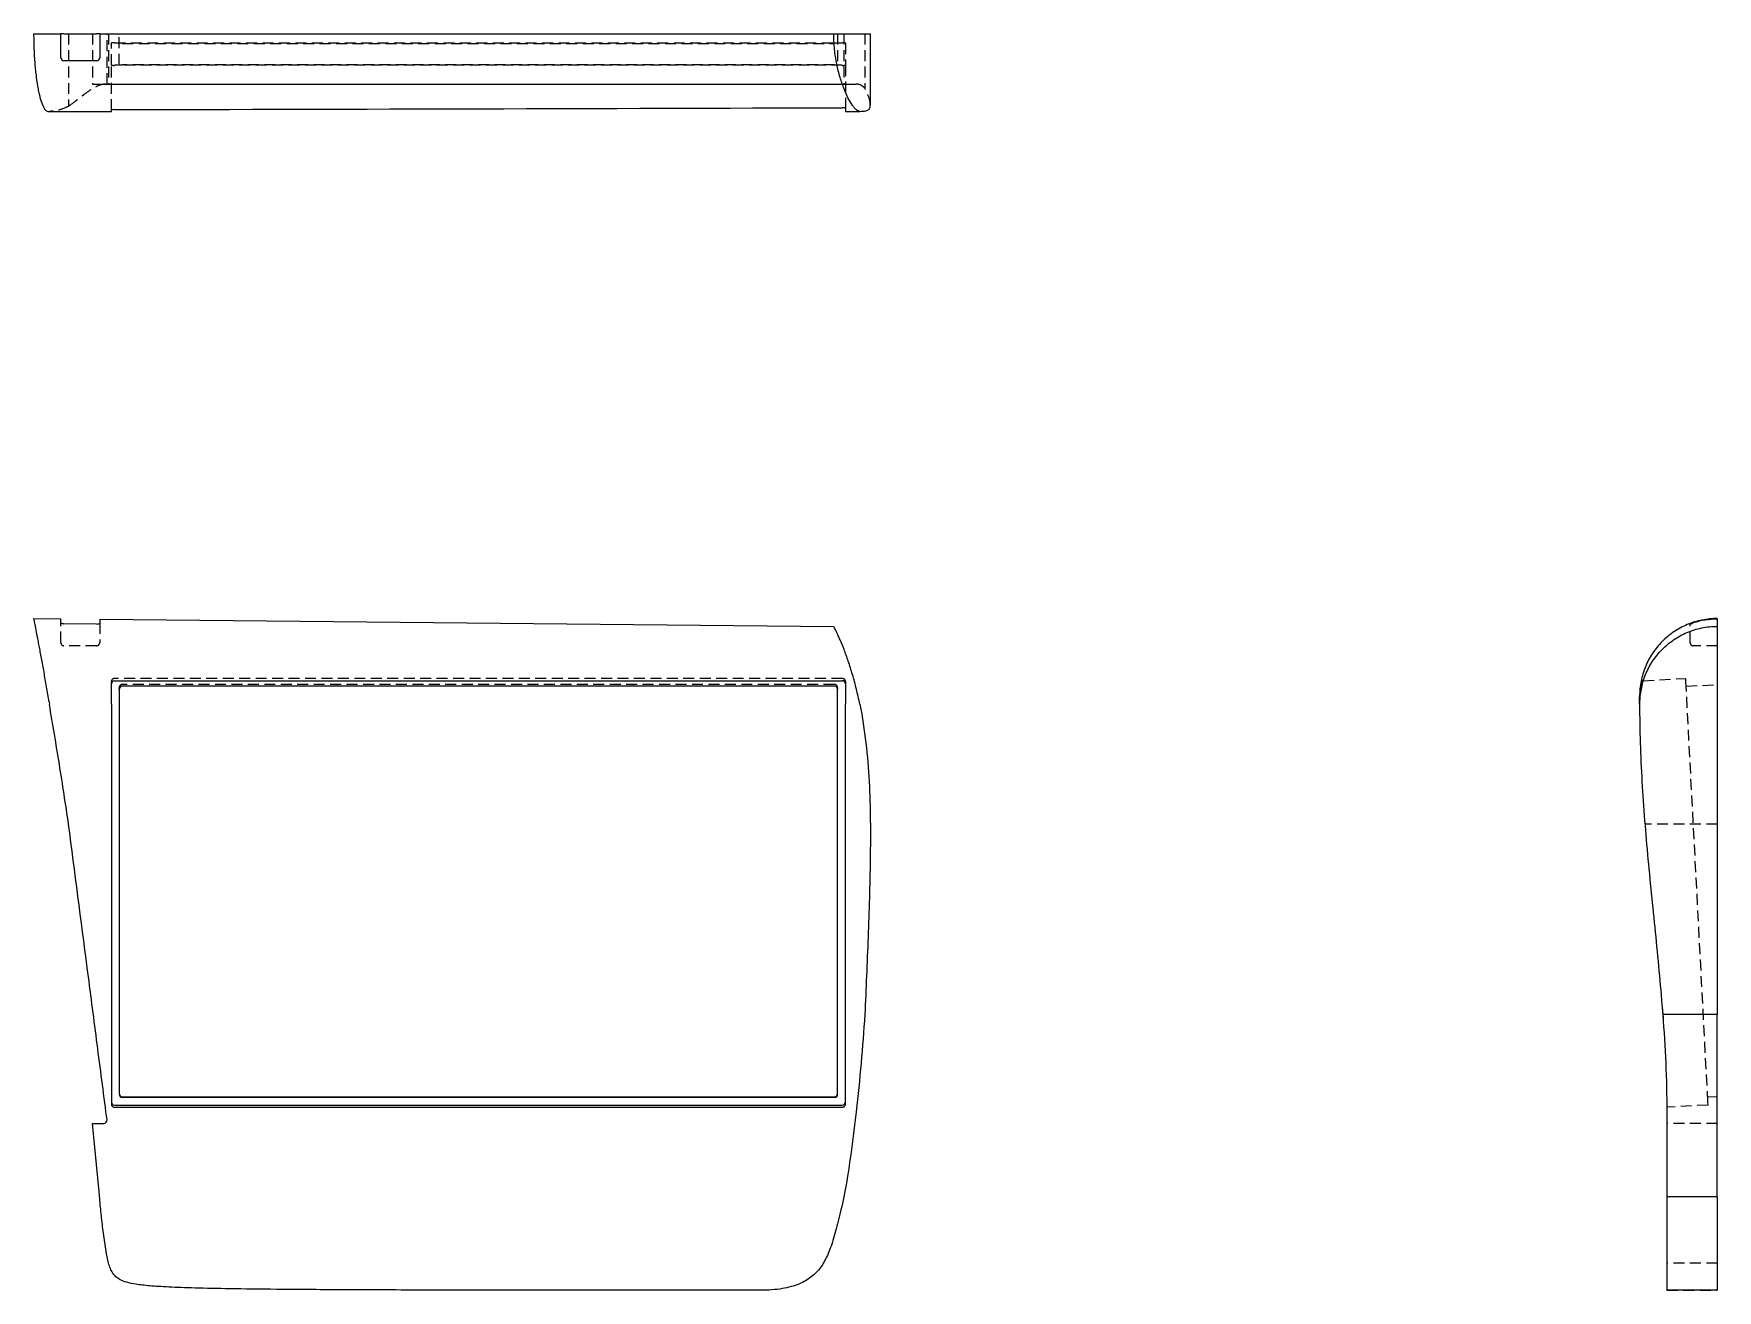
# Model space of a CAD drawing. Header units: millimetres. Extents: x 34 to 229, y 18 to 164.
import ezdxf

# ---------------------------------------------------------------- set-up
doc = ezdxf.new("R2010")
doc.units = ezdxf.units.MM
doc.linetypes.add('HIDDEN', pattern=[1.905, 1.27, -0.635])

msp = doc.modelspace()

# ---------------------------------------------------------------- linework, layer by layer
at = {"color": 7, "linetype": 'Continuous', "lineweight": 25}
for p, q in [((33.5, 163.5), (36.65, 163.5)), ((36.65, 160.71), (36.65, 163.5)), ((37.01, 163.5), (36.65, 163.5)), ((37.01, 163.5), (40.79, 163.5)), ((41.15, 163.5), (40.79, 163.5)), ((41.15, 163.5), (41.15, 160.71)), ((41.15, 163.5), (126.17, 163.5)), ((40.79, 160.35), (37.01, 160.35)), ((35.16, 154.5), (42.5, 154.5)), ((42.5, 154.5), (42.5, 154.63)), ((127.52, 154.82), (127.52, 154.5)), ((127.52, 154.5), (129.19, 154.5)), ((33.5, 95.75), (36.65, 95.72)), ((36.65, 95.28), (36.65, 95.72)), ((41.15, 95.68), (41.15, 95.23)), ((41.15, 95.68), (126.17, 94.84)), ((228.5, 95.75), (228.5, 95.72)), ((228.5, 95.72), (228.5, 95.68)), ((228.5, 95.68), (228.5, 94.84)), ((40.79, 95.11), (37.01, 95.15)), ((225.35, 95.11), (225.35, 95.15)), ((42.5, 86.67), (42.5, 88.17)), ((126.26, 87.91), (43.76, 87.91)), ((127.52, 88.18), (127.52, 85.83)), ((42.5, 85.82), (42.5, 86.67)), ((43.4, 87.55), (43.4, 40.65)), ((126.62, 40.65), (126.62, 87.55)), ((127.52, 85.83), (127.52, 85.82)), ((219.5, 86.74), (219.5, 86.67)), ((219.5, 85.83), (219.5, 86.67)), ((219.5, 85.83), (219.5, 85.82)), ((222.11, 50.65), (222.21, 49.44)), ((228.5, 49.87), (222.18, 49.87)), ((42.86, 39.39), (127.16, 39.39)), ((42.86, 39.14), (127.16, 39.14)), ((43.76, 40.35), (126.26, 40.35)), ((43.76, 40.29), (126.26, 40.29)), ((41.09, 29.32), (40.31, 37.27)), ((40.31, 37.27), (41.64, 37.27)), ((42, 37.68), (41.88, 38.62)), ((228.5, 28.76), (222.65, 28.76)), ((228.5, 17.93), (222.65, 17.93))]:
    msp.add_line(p, q, dxfattribs=at)
at = {"color": 7, "linetype": 'HIDDEN', "lineweight": 18}
for p, q in [((37.55, 163.5), (37.55, 155.11)), ((40.31, 163.5), (40.31, 157.65)), ((42, 157.65), (42, 163.5)), ((42.17, 163.5), (42.17, 157.65)), ((42.5, 159.86), (42.5, 162.41)), ((42.86, 162.43), (127.16, 162.43)), ((43.4, 159.91), (43.4, 163.5)), ((43.76, 162.38), (126.26, 162.38)), ((126.62, 163.5), (126.62, 159.91)), ((127.35, 163.5), (127.35, 157.65)), ((127.52, 162.41), (127.52, 159.86)), ((129.77, 163.5), (129.77, 157.18)), ((42.5, 154.63), (42.5, 159.86)), ((127.16, 159.84), (42.86, 159.84)), ((126.26, 159.89), (43.76, 159.89)), ((127.52, 159.86), (127.52, 154.82)), ((40.31, 157.65), (41.64, 157.65)), ((41.64, 157.65), (41.88, 157.65)), ((41.88, 157.65), (128.76, 157.65)), ((42.86, 157.65), (127.16, 157.65)), ((36.65, 92.96), (36.65, 95.28)), ((41.15, 95.23), (41.15, 92.96)), ((225.35, 92.96), (225.35, 95.11)), ((40.79, 92.6), (37.01, 92.6)), ((228.5, 92.6), (225.71, 92.6)), ((42.5, 88.17), (42.5, 88.45)), ((127.16, 88.81), (42.86, 88.81)), ((126.26, 88.1), (43.76, 88.1)), ((127.52, 88.45), (127.52, 88.18)), ((219.92, 88.55), (224.84, 88.81)), ((224.86, 88.45), (224.84, 88.81)), ((227.41, 39.75), (224.86, 88.45)), ((224.89, 87.91), (228.5, 88.1)), ((43.4, 87.55), (43.4, 87.74)), ((126.62, 87.74), (126.62, 87.55)), ((228.5, 71.91), (220.11, 71.91)), ((222.64, 39.98), (222.65, 39.5)), ((227.43, 39.39), (222.65, 39.14)), ((228.5, 40.35), (227.38, 40.29)), ((227.43, 39.39), (227.41, 39.75)), ((228.5, 37.27), (222.65, 37.27)), ((228.5, 21.08), (222.65, 21.08))]:
    msp.add_line(p, q, dxfattribs=at)
for centre, radius, start, end in [((42.77, 160.7), 1.74, 87.0366, 98.9552), ((43.67, 160.65), 1.74, 87.0366, 98.9552), ((126.35, 160.65), 1.74, 81.0448, 92.9634), ((127.25, 160.7), 1.74, 81.0448, 92.9634), ((43.67, 161.62), 1.74, 261.0448, 272.9634), ((126.35, 161.62), 1.74, 267.0366, 278.9552), ((42.77, 161.57), 1.74, 261.0448, 272.9634), ((127.25, 161.57), 1.74, 267.0366, 278.9552), ((37.01, 92.96), 0.36, 180, 270), ((40.79, 92.96), 0.36, 270, 0), ((225.71, 92.96), 0.36, 180, 270), ((42.86, 88.45), 0.36, 89.9607, 179.9607), ((127.16, 88.45), 0.36, 0.0393, 90.0393)]:
    msp.add_arc(centre, radius, start, end, dxfattribs=at)
at = {"color": 7, "linetype": 'Continuous', "lineweight": 25}
for centre, start, end in [((43.76, 87.55), 89.9607, 179.9607), ((126.26, 87.55), 0.0393, 90.0393), ((42.86, 39.75), 180.0393, 270.0393), ((43.76, 40.65), 180.0393, 270.0393), ((126.26, 40.65), 269.9607, 359.9607), ((127.16, 39.75), 269.9607, 359.9607), ((41.64, 37.63), 270, 7.3996)]:
    msp.add_arc(centre, 0.36, start, end, dxfattribs=at)
for centre, major_axis, ratio, start_param, end_param in [((228.5, 86.72), (0, 9), 0.999952, 0, 0.315193), ((228.5, 86.68), (0, 9), 0.999952, 0, 0.315193), ((228.5, 85.83), (0, 9), 0.999952, 1.306839, 1.570796), ((228.5, 86.67), (0, 9), 0.999952, 1.402467, 1.570796), ((43.76, 40.71), (0, -0.36), 0.99863, 4.712389, 6.283185), ((126.26, 40.71), (0, -0.36), 0.99863, 0, 1.570796)]:
    msp.add_ellipse(centre, major_axis=major_axis, ratio=ratio, start_param=start_param, end_param=end_param, dxfattribs=at)
at = {"color": 7, "linetype": 'HIDDEN', "lineweight": 18}
for centre, start_param, end_param in [((43.76, 87.74), 0, 1.570796), ((126.26, 87.74), 4.712389, 6.283185)]:
    msp.add_ellipse(centre, major_axis=(0, 0.36), ratio=0.99863, start_param=start_param, end_param=end_param, dxfattribs=at)
at = {"color": 7, "linetype": 'Continuous', "lineweight": 25}
for points, knots in [([(33.5, 163.5), (33.5, 162.9), (33.52, 162.31), (33.55, 161.43), (33.56, 161.14), (33.6, 160.57), (33.62, 160.3), (33.68, 159.48), (33.74, 158.96), (33.86, 157.97), (33.93, 157.52), (34.05, 156.9), (34.09, 156.71), (34.18, 156.34), (34.22, 156.16), (34.36, 155.67), (34.45, 155.4), (34.6, 155.07), (34.65, 154.97), (34.75, 154.8), (34.8, 154.73), (34.95, 154.56), (35.06, 154.5), (35.16, 154.5)], [0, 0, 0, 0, 0.125, 0.125, 0.1875, 0.1875, 0.25, 0.25, 0.375, 0.375, 0.5, 0.5, 0.5625, 0.5625, 0.625, 0.625, 0.75, 0.75, 0.8125, 0.8125, 0.875, 0.875, 1, 1, 1, 1]), ([(129.19, 154.5), (129.06, 154.5), (128.93, 154.56), (128.72, 154.73), (128.65, 154.8), (128.5, 154.97), (128.42, 155.07), (128.18, 155.41), (128.02, 155.68), (127.69, 156.32), (127.52, 156.69), (127.2, 157.5), (127.05, 157.95), (126.83, 158.67), (126.76, 158.93), (126.63, 159.45), (126.57, 159.71), (126.41, 160.53), (126.32, 161.1), (126.23, 161.99), (126.21, 162.29), (126.18, 162.89), (126.17, 163.2), (126.17, 163.5)], [0, 0, 0, 0, 0.125, 0.125, 0.1875, 0.1875, 0.25, 0.25, 0.375, 0.375, 0.5, 0.5, 0.625, 0.625, 0.6875, 0.6875, 0.75, 0.75, 0.875, 0.875, 0.9375, 0.9375, 1, 1, 1, 1]), ([(126.17, 163.5), (126.6, 163.5), (127.46, 163.5), (128.4, 163.5), (129.13, 163.5), (129.65, 163.5), (130.02, 163.5), (130.25, 163.5), (130.37, 163.5), (130.42, 163.5), (130.41, 163.5), (130.41, 163.5)], [0, 0, 0, 0, 0.123359, 0.24496, 0.365588, 0.485812, 0.606085, 0.726823, 0.848475, 0.971575, 1, 1, 1, 1]), ([(130.41, 155.23), (130.41, 155.73), (130.41, 156.99), (130.41, 159), (130.41, 161.26), (130.41, 162.75), (130.41, 163.5)], [0, 0, 0, 0, 0.185199, 0.456384, 0.727738, 1, 1, 1, 1]), ([(36.65, 160.71), (36.65, 160.62), (36.69, 160.53), (36.82, 160.39), (36.91, 160.35), (37.01, 160.35)], [0, 0, 0, 0, 0.5, 0.5, 1, 1, 1, 1]), ([(40.79, 160.35), (40.89, 160.35), (40.98, 160.39), (41.11, 160.53), (41.15, 160.62), (41.15, 160.71)], [0, 0, 0, 0, 0.5, 0.5, 1, 1, 1, 1]), ([(42.86, 154.7), (42.76, 154.7), (42.67, 154.69), (42.54, 154.67), (42.5, 154.65), (42.5, 154.63)], [0, 0, 0, 0, 0.5, 0.5, 1, 1, 1, 1]), ([(127.52, 154.82), (127.52, 154.84), (127.48, 154.87), (127.35, 154.91), (127.26, 154.92), (127.16, 154.92)], [0, 0, 0, 0, 0.5, 0.5, 1, 1, 1, 1]), ([(129.19, 154.5), (129.32, 154.51), (129.6, 154.51), (130, 154.58), (130.29, 154.76), (130.41, 154.99), (130.4, 155.18), (130.4, 155.23)], [0, 0, 0, 0, 0.147717, 0.295447, 0.592819, 0.893745, 1, 1, 1, 1]), ([(33.5, 95.75), (33.5, 95.75), (33.52, 95.69), (33.55, 95.51), (33.56, 95.44), (33.6, 95.26), (33.62, 95.16), (33.68, 94.82), (33.74, 94.54), (33.86, 93.87), (33.93, 93.5), (34.05, 92.87), (34.09, 92.65), (34.18, 92.2), (34.22, 91.96), (34.36, 91.22), (34.45, 90.71), (34.6, 89.89), (34.65, 89.61), (34.75, 89.05), (34.8, 88.77), (34.95, 87.91), (35.06, 87.33), (35.16, 86.74)], [0, 0, 0, 0, 0.125, 0.125, 0.1875, 0.1875, 0.25, 0.25, 0.375, 0.375, 0.5, 0.5, 0.5625, 0.5625, 0.625, 0.625, 0.75, 0.75, 0.8125, 0.8125, 0.875, 0.875, 1, 1, 1, 1]), ([(228.5, 95.75), (227.9, 95.75), (227.31, 95.69), (226.43, 95.51), (226.14, 95.44), (225.57, 95.26), (225.3, 95.16), (224.48, 94.82), (223.96, 94.54), (222.97, 93.87), (222.52, 93.5), (221.9, 92.87), (221.71, 92.65), (221.34, 92.2), (221.16, 91.96), (220.67, 91.22), (220.4, 90.71), (220.07, 89.89), (219.97, 89.61), (219.8, 89.05), (219.73, 88.77), (219.56, 87.91), (219.5, 87.33), (219.5, 86.74)], [0, 0, 0, 0, 0.125, 0.125, 0.1875, 0.1875, 0.25, 0.25, 0.375, 0.375, 0.5, 0.5, 0.5625, 0.5625, 0.625, 0.625, 0.75, 0.75, 0.8125, 0.8125, 0.875, 0.875, 1, 1, 1, 1]), ([(36.65, 95.28), (36.65, 95.25), (36.69, 95.21), (36.82, 95.16), (36.91, 95.15), (37.01, 95.15)], [0, 0, 0, 0, 0.5, 0.5, 1, 1, 1, 1]), ([(40.79, 95.11), (40.89, 95.11), (40.98, 95.12), (41.11, 95.17), (41.15, 95.2), (41.15, 95.23)], [0, 0, 0, 0, 0.5, 0.5, 1, 1, 1, 1]), ([(129.19, 85.82), (129.06, 86.42), (128.93, 87), (128.72, 87.86), (128.65, 88.15), (128.5, 88.71), (128.42, 88.99), (128.18, 89.8), (128.02, 90.31), (127.69, 91.28), (127.52, 91.74), (127.2, 92.57), (127.05, 92.94), (126.83, 93.44), (126.76, 93.6), (126.63, 93.88), (126.57, 94.01), (126.41, 94.36), (126.32, 94.54), (126.23, 94.72), (126.21, 94.77), (126.18, 94.83), (126.17, 94.84), (126.17, 94.84)], [0, 0, 0, 0, 0.125, 0.125, 0.1875, 0.1875, 0.25, 0.25, 0.375, 0.375, 0.5, 0.5, 0.625, 0.625, 0.6875, 0.6875, 0.75, 0.75, 0.875, 0.875, 0.9375, 0.9375, 1, 1, 1, 1]), ([(219.5, 85.82), (219.5, 86.42), (219.56, 87), (219.73, 87.86), (219.8, 88.15), (219.97, 88.71), (220.07, 88.99), (220.41, 89.8), (220.68, 90.31), (221.32, 91.28), (221.69, 91.74), (222.5, 92.57), (222.95, 92.94), (223.67, 93.44), (223.93, 93.6), (224.45, 93.88), (224.71, 94.01), (225.53, 94.36), (226.1, 94.54), (226.99, 94.72), (227.29, 94.77), (227.89, 94.83), (228.2, 94.84), (228.5, 94.84)], [0, 0, 0, 0, 0.125, 0.125, 0.1875, 0.1875, 0.25, 0.25, 0.375, 0.375, 0.5, 0.5, 0.625, 0.625, 0.6875, 0.6875, 0.75, 0.75, 0.875, 0.875, 0.9375, 0.9375, 1, 1, 1, 1]), ([(225.71, 95.28), (225.62, 95.25), (225.53, 95.21), (225.39, 95.16), (225.35, 95.15), (225.35, 95.15)], [0, 0, 0, 0, 0.5, 0.5, 1, 1, 1, 1]), ([(225.35, 95.11), (225.35, 95.11), (225.39, 95.12), (225.53, 95.17), (225.62, 95.2), (225.71, 95.23)], [0, 0, 0, 0, 0.5, 0.5, 1, 1, 1, 1]), ([(42.86, 88.54), (42.76, 88.54), (42.67, 88.5), (42.54, 88.36), (42.5, 88.27), (42.5, 88.17)], [0, 0, 0, 0, 0.5, 0.5, 1, 1, 1, 1]), ([(127.52, 88.18), (127.52, 88.28), (127.48, 88.37), (127.35, 88.51), (127.26, 88.55), (127.16, 88.55)], [0, 0, 0, 0, 0.5, 0.5, 1, 1, 1, 1]), ([(219.7, 88.54), (219.7, 88.54), (219.69, 88.5), (219.67, 88.36), (219.65, 88.27), (219.63, 88.17)], [0, 0, 0, 0, 0.5, 0.5, 1, 1, 1, 1]), ([(219.82, 88.18), (219.84, 88.28), (219.87, 88.37), (219.91, 88.51), (219.92, 88.55), (219.92, 88.55)], [0, 0, 0, 0, 0.5, 0.5, 1, 1, 1, 1]), ([(37.55, 71.91), (37.21, 74.23), (36.85, 76.55), (36.11, 81.18), (35.72, 83.5), (35.32, 85.82)], [0, 0, 0, 0, 0.5, 0.5, 1, 1, 1, 1]), ([(42.5, 85.82), (42.5, 85.37), (42.5, 84.93), (42.5, 84.48), (42.5, 84.01), (42.5, 83.53), (42.5, 83.05), (42.5, 82.58), (42.5, 82.1), (42.5, 81.63), (42.5, 81.14), (42.5, 80.64), (42.5, 80.15), (42.5, 79.64), (42.5, 79.14), (42.5, 78.63), (42.5, 78.09), (42.5, 77.56), (42.5, 77.03), (42.5, 76.47), (42.5, 75.91), (42.5, 75.36), (42.5, 74.78), (42.5, 74.2), (42.5, 73.63), (42.5, 73.03), (42.5, 72.43), (42.5, 71.83), (42.5, 71.2), (42.5, 70.58), (42.5, 69.95), (42.5, 69.27), (42.5, 68.59), (42.5, 67.91), (42.5, 67.18), (42.5, 66.45), (42.5, 65.73), (42.5, 64.95), (42.5, 64.17), (42.5, 63.39), (42.5, 62.56), (42.5, 61.72), (42.5, 60.89), (42.5, 60.03), (42.5, 59.18), (42.5, 58.33), (42.5, 57.51), (42.5, 56.7), (42.5, 55.89), (42.5, 55.18), (42.5, 54.48), (42.5, 53.77), (42.5, 53.16), (42.5, 52.54), (42.5, 51.93), (42.5, 51.35), (42.5, 50.78), (42.5, 50.2), (42.5, 49.65), (42.5, 49.1), (42.5, 48.56), (42.5, 48.03), (42.5, 47.51), (42.5, 46.99), (42.5, 46.5), (42.5, 46.01), (42.5, 45.52), (42.5, 45.06), (42.5, 44.59), (42.5, 44.13), (42.5, 43.69), (42.5, 43.25), (42.5, 42.82), (42.5, 42.39), (42.5, 41.97), (42.5, 41.55), (42.5, 41.14), (42.5, 40.74), (42.5, 40.33), (42.5, 40.05), (42.5, 39.78), (42.5, 39.5)], [0, 0, 0, 0, 0.31229, 0.31229, 0.31229, 0.646306, 0.646306, 0.646306, 0.978823, 0.978823, 0.978823, 1.321631, 1.321631, 1.321631, 1.676911, 1.676911, 1.676911, 2.047839, 2.047839, 2.047839, 2.435991, 2.435991, 2.435991, 2.837153, 2.837153, 2.837153, 3.253268, 3.253268, 3.253268, 3.688, 3.688, 3.688, 4.162182, 4.162182, 4.162182, 4.669026, 4.669026, 4.669026, 5.211749, 5.211749, 5.211749, 5.795871, 5.795871, 5.795871, 6.397863, 6.397863, 6.397863, 6.973228, 6.973228, 6.973228, 7.476673, 7.476673, 7.476673, 7.917187, 7.917187, 7.917187, 8.334339, 8.334339, 8.334339, 8.734226, 8.734226, 8.734226, 9.117496, 9.117496, 9.117496, 9.480396, 9.480396, 9.480396, 9.827237, 9.827237, 9.827237, 10.156207, 10.156207, 10.156207, 10.477088, 10.477088, 10.477088, 10.787429, 10.787429, 10.787429, 11.000784, 11.000784, 11.000784, 11.000784]), ([(127.52, 39.5), (127.52, 39.9), (127.52, 40.3), (127.52, 40.7), (127.52, 41.12), (127.52, 41.53), (127.52, 41.95), (127.52, 42.38), (127.52, 42.82), (127.52, 43.26), (127.52, 43.72), (127.52, 44.17), (127.52, 44.63), (127.52, 45.12), (127.52, 45.6), (127.52, 46.09), (127.52, 46.6), (127.52, 47.12), (127.52, 47.64), (127.52, 48.18), (127.52, 48.73), (127.52, 49.27), (127.52, 49.85), (127.52, 50.42), (127.52, 51), (127.52, 51.61), (127.52, 52.22), (127.52, 52.84), (127.52, 53.54), (127.52, 54.24), (127.52, 54.94), (127.52, 55.72), (127.52, 56.51), (127.52, 57.3), (127.52, 58.14), (127.52, 58.99), (127.52, 59.84), (127.52, 60.68), (127.52, 61.52), (127.52, 62.36), (127.52, 63.14), (127.52, 63.93), (127.52, 64.71), (127.52, 65.44), (127.52, 66.17), (127.52, 66.9), (127.52, 67.57), (127.52, 68.25), (127.52, 68.93), (127.52, 69.57), (127.52, 70.21), (127.52, 70.85), (127.52, 71.48), (127.52, 72.1), (127.52, 72.73), (127.52, 73.3), (127.52, 73.88), (127.52, 74.45), (127.52, 75.01), (127.52, 75.57), (127.52, 76.12), (127.52, 76.66), (127.52, 77.19), (127.52, 77.72), (127.52, 78.23), (127.52, 78.75), (127.52, 79.26), (127.52, 79.75), (127.52, 80.24), (127.52, 80.74), (127.52, 81.21), (127.52, 81.68), (127.52, 82.15), (127.52, 82.62), (127.52, 83.08), (127.52, 83.54), (127.52, 83.99), (127.52, 84.44), (127.52, 84.89), (127.52, 85.2), (127.52, 85.51), (127.52, 85.82)], [0.167144, 0.167144, 0.167144, 0.167144, 0.449761, 0.449761, 0.449761, 0.739847, 0.739847, 0.739847, 1.043901, 1.043901, 1.043901, 1.359643, 1.359643, 1.359643, 1.690303, 1.690303, 1.690303, 2.040215, 2.040215, 2.040215, 2.406651, 2.406651, 2.406651, 2.789877, 2.789877, 2.789877, 3.195355, 3.195355, 3.195355, 3.655332, 3.655332, 3.655332, 4.167308, 4.167308, 4.167308, 4.716592, 4.716592, 4.716592, 5.258285, 5.258285, 5.258285, 5.759677, 5.759677, 5.759677, 6.22568, 6.22568, 6.22568, 6.659288, 6.659288, 6.659288, 7.067174, 7.067174, 7.067174, 7.466305, 7.466305, 7.466305, 7.833107, 7.833107, 7.833107, 8.188506, 8.188506, 8.188506, 8.529176, 8.529176, 8.529176, 8.856156, 8.856156, 8.856156, 9.172182, 9.172182, 9.172182, 9.475111, 9.475111, 9.475111, 9.771855, 9.771855, 9.771855, 10.060291, 10.060291, 10.060291, 10.260224, 10.260224, 10.260224, 10.260224]), ([(129.19, 85.82), (129.49, 84.33), (129.71, 82.84), (130.06, 79.85), (130.18, 78.36), (130.42, 73.87), (130.43, 70.87), (130.35, 64.86), (130.25, 61.87), (130.03, 55.87), (129.9, 52.87), (129.77, 49.87)], [0, 0, 0, 0, 0.125, 0.125, 0.25, 0.25, 0.5, 0.5, 0.75, 0.75, 1, 1, 1, 1]), ([(219.5, 85.82), (219.5, 84.33), (219.53, 82.84), (219.62, 79.85), (219.69, 78.36), (219.94, 73.87), (220.19, 70.87), (220.75, 64.86), (221.06, 61.87), (221.66, 55.87), (221.95, 52.87), (222.18, 49.87)], [0, 0, 0, 0, 0.125, 0.125, 0.25, 0.25, 0.5, 0.5, 0.75, 0.75, 1, 1, 1, 1]), ([(41.88, 38.62), (41.51, 41.41), (41.15, 44.19), (40.43, 49.74), (40.07, 52.51), (38.99, 60.83), (38.27, 66.36), (37.55, 71.91)], [0, 0, 0, 0, 0.25, 0.25, 0.5, 0.5, 1, 1, 1, 1]), ([(129.77, 49.87), (129.64, 47.99), (129.5, 46.12), (129.16, 42.37), (128.97, 40.49), (128.76, 38.62)], [0, 0, 0, 0, 0.5, 0.5, 1, 1, 1, 1]), ([(222.18, 49.87), (222.32, 47.99), (222.44, 46.12), (222.61, 42.37), (222.65, 40.49), (222.65, 38.62)], [0, 0, 0, 0, 0.5, 0.5, 1, 1, 1, 1]), ([(228.5, 28.76), (228.5, 30.43), (228.5, 32.14), (228.5, 35.61), (228.5, 37.37), (228.5, 40.92), (228.5, 42.71), (228.5, 46.29), (228.5, 48.08), (228.5, 49.87)], [0, 0, 0, 0, 0.25, 0.25, 0.5, 0.5, 0.75, 0.75, 1, 1, 1, 1]), ([(42.5, 39.5), (42.5, 39.47), (42.5, 39.44), (42.52, 39.37), (42.54, 39.33), (42.59, 39.26), (42.62, 39.23), (42.68, 39.19), (42.72, 39.17), (42.78, 39.15), (42.8, 39.15), (42.84, 39.14), (42.85, 39.14), (42.86, 39.14)], [-0.2975094, -0.2975094, -0.2975094, -0.2975094, -0.2781215, -0.2781215, -0.2489262, -0.2489262, -0.2211098, -0.2211098, -0.1957775, -0.1957775, -0.178913, -0.178913, -0.1714917, -0.1714917, -0.1714917, -0.1714917]), ([(127.16, 39.14), (127.17, 39.14), (127.17, 39.14), (127.21, 39.14), (127.23, 39.15), (127.29, 39.16), (127.32, 39.18), (127.39, 39.22), (127.42, 39.25), (127.48, 39.33), (127.5, 39.37), (127.52, 39.44), (127.52, 39.47), (127.52, 39.5)], [-0.2728494, -0.2728494, -0.2728494, -0.2728494, -0.2679654, -0.2679654, -0.2517828, -0.2517828, -0.2290153, -0.2290153, -0.1977988, -0.1977988, -0.1660842, -0.1660842, -0.1468008, -0.1468008, -0.1468008, -0.1468008]), ([(128.76, 38.62), (128.57, 36.94), (128.36, 35.27), (127.9, 31.97), (127.64, 30.35), (127.35, 28.76)], [0, 0, 0, 0, 0.5, 0.5, 1, 1, 1, 1]), ([(222.65, 38.62), (222.65, 36.94), (222.65, 35.27), (222.65, 31.97), (222.65, 30.35), (222.65, 28.76)], [0, 0, 0, 0, 0.5, 0.5, 1, 1, 1, 1]), ([(42.17, 21.08), (41.86, 22.55), (41.65, 23.94), (41.41, 25.99), (41.33, 26.66), (41.2, 28), (41.14, 28.66), (41.09, 29.32)], [0, 0, 0, 0, 0.5, 0.5, 0.75, 0.75, 1, 1, 1, 1]), ([(127.35, 28.76), (127.11, 27.7), (126.89, 26.78), (126.48, 25.12), (126.28, 24.39), (125.88, 23.08), (125.67, 22.5), (125.19, 21.46), (124.93, 20.99), (124.33, 20.17), (123.98, 19.8), (123.16, 19.16), (122.69, 18.89), (121.57, 18.43), (120.93, 18.25), (119.45, 18), (118.6, 17.93), (117.62, 17.93)], [0, 0, 0, 0, 0.125, 0.125, 0.25, 0.25, 0.375, 0.375, 0.5, 0.5, 0.625, 0.625, 0.75, 0.75, 0.875, 0.875, 1, 1, 1, 1]), ([(222.65, 28.76), (222.65, 27.7), (222.65, 26.78), (222.65, 25.12), (222.65, 24.39), (222.65, 23.08), (222.65, 22.5), (222.65, 21.46), (222.65, 20.99), (222.65, 20.17), (222.65, 19.8), (222.65, 19.16), (222.65, 18.89), (222.65, 18.43), (222.65, 18.25), (222.65, 18), (222.65, 17.93), (222.65, 17.93)], [0, 0, 0, 0, 0.125, 0.125, 0.25, 0.25, 0.375, 0.375, 0.5, 0.5, 0.625, 0.625, 0.75, 0.75, 0.875, 0.875, 1, 1, 1, 1])]:
    msp.add_open_spline(points, degree=3, knots=knots, dxfattribs=at)
at = {"color": 7, "linetype": 'HIDDEN', "lineweight": 18}
for points, knots in [([(41.88, 157.65), (41.51, 157.65), (41.15, 157.55), (40.43, 157.21), (40.07, 156.98), (38.99, 156.19), (38.27, 155.56), (37.55, 155.11)], [0, 0, 0, 0, 0.25, 0.25, 0.5, 0.5, 1, 1, 1, 1]), ([(42.5, 157.65), (42.5, 157.65), (42.5, 157.65), (42.52, 157.65), (42.54, 157.65), (42.59, 157.65), (42.62, 157.65), (42.68, 157.65), (42.72, 157.65), (42.78, 157.65), (42.8, 157.65), (42.84, 157.65), (42.85, 157.65), (42.86, 157.65)], [-0.2975094, -0.2975094, -0.2975094, -0.2975094, -0.2781215, -0.2781215, -0.2489262, -0.2489262, -0.2211098, -0.2211098, -0.1957775, -0.1957775, -0.178913, -0.178913, -0.1714917, -0.1714917, -0.1714917, -0.1714917]), ([(127.16, 157.65), (127.17, 157.65), (127.17, 157.65), (127.21, 157.65), (127.23, 157.65), (127.29, 157.65), (127.32, 157.65), (127.39, 157.65), (127.42, 157.65), (127.48, 157.65), (127.5, 157.65), (127.52, 157.65), (127.52, 157.65), (127.52, 157.65)], [-0.2728494, -0.2728494, -0.2728494, -0.2728494, -0.2679654, -0.2679654, -0.2517828, -0.2517828, -0.2290153, -0.2290153, -0.1977988, -0.1977988, -0.1660842, -0.1660842, -0.1468008, -0.1468008, -0.1468008, -0.1468008]), ([(129.77, 157.18), (129.64, 157.32), (129.5, 157.44), (129.16, 157.61), (128.97, 157.65), (128.76, 157.65)], [0, 0, 0, 0, 0.5, 0.5, 1, 1, 1, 1]), ([(130.4, 155.23), (130.4, 155.31), (130.4, 155.65), (130.14, 156.4), (129.89, 156.92), (129.77, 157.18)], [0, 0, 0, 0, 0.14236, 0.57113, 1, 1, 1, 1]), ([(37.55, 155.11), (37.21, 154.93), (36.85, 154.77), (36.11, 154.56), (35.72, 154.5), (35.32, 154.5)], [0, 0, 0, 0, 0.5, 0.5, 1, 1, 1, 1]), ([(222.65, 39.5), (222.65, 39.47), (222.65, 39.44), (222.65, 39.37), (222.65, 39.33), (222.65, 39.26), (222.65, 39.23), (222.65, 39.19), (222.65, 39.17), (222.65, 39.15), (222.65, 39.15), (222.65, 39.14), (222.65, 39.14), (222.65, 39.14)], [-0.2975094, -0.2975094, -0.2975094, -0.2975094, -0.2781215, -0.2781215, -0.2489262, -0.2489262, -0.2211098, -0.2211098, -0.1957775, -0.1957775, -0.178913, -0.178913, -0.1714917, -0.1714917, -0.1714917, -0.1714917]), ([(222.65, 17.93), (222.72, 17.93), (222.85, 17.93), (223.05, 17.93), (223.26, 17.94), (223.46, 17.94), (223.67, 17.94), (223.87, 17.95), (224.07, 17.95), (224.25, 17.95), (224.43, 17.96), (224.61, 17.96), (224.78, 17.96), (224.94, 17.96), (225.07, 17.96), (225.16, 17.96), (225.24, 17.96), (225.31, 17.96), (225.36, 17.96), (225.41, 17.96), (225.47, 17.96), (225.6, 17.96), (225.76, 17.96), (225.95, 17.96), (226.16, 17.96), (226.37, 17.96), (226.59, 17.95), (226.81, 17.95), (227.04, 17.95), (227.28, 17.94), (227.52, 17.94), (227.77, 17.94), (228.01, 17.93), (228.26, 17.93), (228.42, 17.93), (228.5, 17.93)], [0, 0, 0, 0, 0.07075, 0.137077, 0.198466, 0.254546, 0.305063, 0.349856, 0.388825, 0.418097, 0.442828, 0.462978, 0.478494, 0.489371, 0.493194, 0.496063, 0.498139, 0.498982, 0.499774, 0.500592, 0.501502, 0.50376, 0.51055, 0.520656, 0.537208, 0.558551, 0.58464, 0.615443, 0.650927, 0.695794, 0.746296, 0.802274, 0.863482, 0.929558, 1, 1, 1, 1])]:
    msp.add_open_spline(points, degree=3, knots=knots, dxfattribs=at)
at = {"color": 7, "linetype": 'Continuous', "lineweight": 25}
for points in [[(42.86, 154.7), (71.36, 154.76), (99.52, 154.84), (127.16, 154.92)], [(228.5, 94.84), (228.5, 93.2), (228.5, 89.82), (228.5, 84.6), (228.5, 79.31), (228.5, 73.94), (228.5, 68.44), (228.5, 62.73), (228.5, 56.65), (228.5, 52.22), (228.5, 49.87)], [(42.86, 88.54), (71.36, 88.54), (99.52, 88.54), (127.16, 88.55)], [(219.7, 88.54), (219.76, 88.54), (219.84, 88.54), (219.92, 88.55)], [(35.16, 86.74), (35.21, 86.43), (35.27, 86.12), (35.32, 85.82)], [(228.5, 28.76), (228.5, 27.7), (228.5, 25.85), (228.5, 23.66), (228.5, 21.92), (228.5, 20.53), (228.5, 19.44), (228.5, 18.61), (228.5, 18.07), (228.5, 17.93), (228.5, 17.93)], [(117.62, 17.93), (111.72, 17.93), (100.99, 17.93), (87.72, 17.94), (76.92, 17.96), (68.25, 17.99), (61.41, 18.04), (56.09, 18.1), (52.05, 18.19), (49.04, 18.3), (46.85, 18.44), (45.3, 18.62), (44.23, 18.85), (43.5, 19.14), (43, 19.49), (42.65, 19.92), (42.38, 20.44), (42.24, 20.85), (42.17, 21.08)]]:
    msp.add_open_spline(points, degree=3, dxfattribs=at)

doc.saveas('drawing.dxf')
